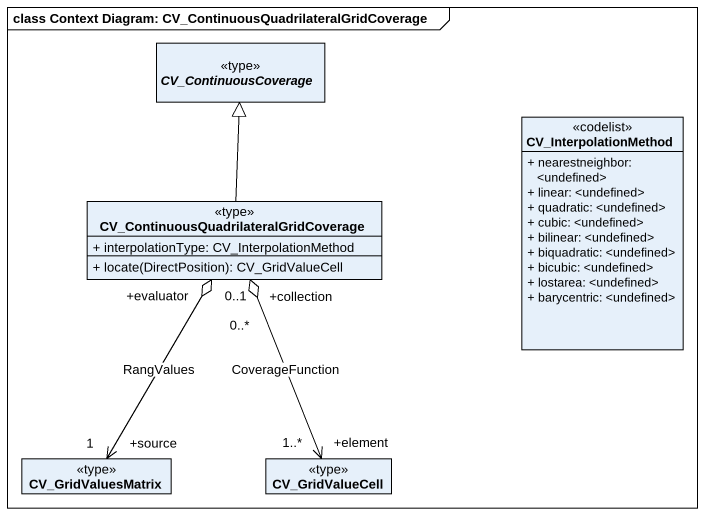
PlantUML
@startuml
mainframe class Context Diagram: CV_ContinuousQuadrilateralGridCoverage
hide circle
hide empty members
skinparam classAttributeIconSize 0
abstract class CV_ContinuousCoverage <<type>>
class CV_InterpolationMethod <<codelist>> {
  + nearestneighbor: <undefined>
  + linear: <undefined>
  + quadratic: <undefined>
  + cubic: <undefined>
  + bilinear: <undefined>
  + biquadratic: <undefined>
  + bicubic: <undefined>
  + lostarea: <undefined>
  + barycentric: <undefined>
}
class "CV_ContinuousQuadrilateralGridCoverage" as CV_ContinuousQuadrilateralGr <<type>> {
  + interpolationType: CV_InterpolationMethod
  + locate(DirectPosition): CV_GridValueCell
}
class CV_GridValuesMatrix <<type>>
class CV_GridValueCell <<type>>
CV_ContinuousQuadrilateralGr -up-|> CV_ContinuousCoverage
CV_GridValuesMatrix "+source\n1" <-up-o "+evaluator\n0..1" CV_ContinuousQuadrilateralGr : RangValues
CV_GridValueCell "+element\n1..*" <-up-o "+collection\n0..*" CV_ContinuousQuadrilateralGr : CoverageFunction
@enduml
